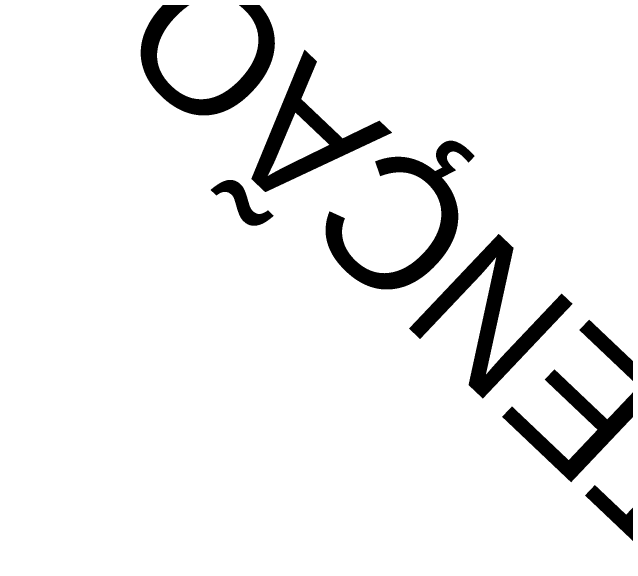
# Model space of a CAD drawing. Header units: metres. Extents: x 320712 to 330859, y 7395954 to 7410037.
# Drawn here: x 324549.25 to 324577.45, y 7398290.12 to 7398315.46 of the extents above; entities that cross this region are included whole.
import ezdxf

# ---------------------------------------------------------------- set-up
doc = ezdxf.new("R2010")
doc.units = ezdxf.units.M
for name, color, linetype, lineweight in [('_AUX-PLATAFORMA EXISTENTE', 252, 'Continuous', 25), ('U-HZ-EIXO LINHA-TESTE', 130, 'TESTE_LINE', 30), ('U-HZ-EIXO PATIO', 200, 'PATIO_LINE', 30)]:
    doc.layers.add(name, color=color, linetype=linetype, lineweight=lineweight)
doc.layers.add('TEXTO', color=3, linetype='Continuous')
doc.styles.add('ARIAL', font='arial.ttf')
doc.styles.get("Standard").update_dxf_attribs({"font": 'arial.ttf'})
doc.linetypes.add('ESTACIONAMENTO_LINE', pattern='A,3.5,-0.25,["ESTAC",Standard,S=0.175,R=0,X=-0.05,Y=-0.1],-0.9', length=4.65)
doc.linetypes.add('PATIO_LINE', pattern='A,3.5,-0.25,["PATIO",Standard,S=0.175,R=0,X=-0.05,Y=-0.1],-0.9', length=4.65)
doc.linetypes.add('TESTE_LINE', pattern='A,3.5,-0.25,["LINHA-TESTE",Standard,S=0.175,R=0,X=-0.05,Y=-0.1],-1.7', length=5.45)

# ---------------------------------------------------------------- blocks, each defined once
blk = doc.blocks.new('Pátio Lapa')
at = {"layer": 'U-HZ-EIXO LINHA-TESTE', "linetype": 'ByBlock', "flags": 128}
blk.add_lwpolyline([(323803.388, 7397713.086), (323824.645, 7397642.614, 0.055038), (323846.161, 7397592.137), (323865.509, 7397557.781, 0.011726), (323880.092, 7397533.25, 0.054886), (324086.184, 7397272.828, 0.057878), (324190.578, 7397189.089, 0.01782), (324289.175, 7397132.008, 0.000948), (324296.163, 7397128.305), (324345.184, 7397102.784, 0.010964), (324360.925, 7397095.045), (324832.182, 7396876.059)], format="xyb", dxfattribs=at)
at = {"layer": 'U-HZ-EIXO PATIO', "linetype": 'ESTACIONAMENTO_LINE', "lineweight": -3}
blk.add_arc((325165.753, 7398338.932), 1521.55, 209.79474, 220.920169, dxfattribs=at)
blk = doc.blocks.new('ACAD-Trecho Total_BASE ESTAÇÕES_2021.04.13')
at = {"layer": '_AUX-PLATAFORMA EXISTENTE'}
blk.add_blockref('Pátio Lapa', (673.854, 925.505), dxfattribs=at)

msp = doc.modelspace()

# ---------------------------------------------------------------- block references
at = {"color": 7, "true_color": 0xffffff}
msp.add_blockref('ACAD-Trecho Total_BASE ESTAÇÕES_2021.04.13', (0, 0), dxfattribs=at)

# ---------------------------------------------------------------- texts
at = {"layer": 'TEXTO', "style": 'ARIAL'}
msp.add_text('BASE DE MANUTENÇÃO LAPA', height=6, rotation=136.5265, dxfattribs=at).set_placement((324629.246, 7398250.644))

doc.saveas('drawing.dxf')
